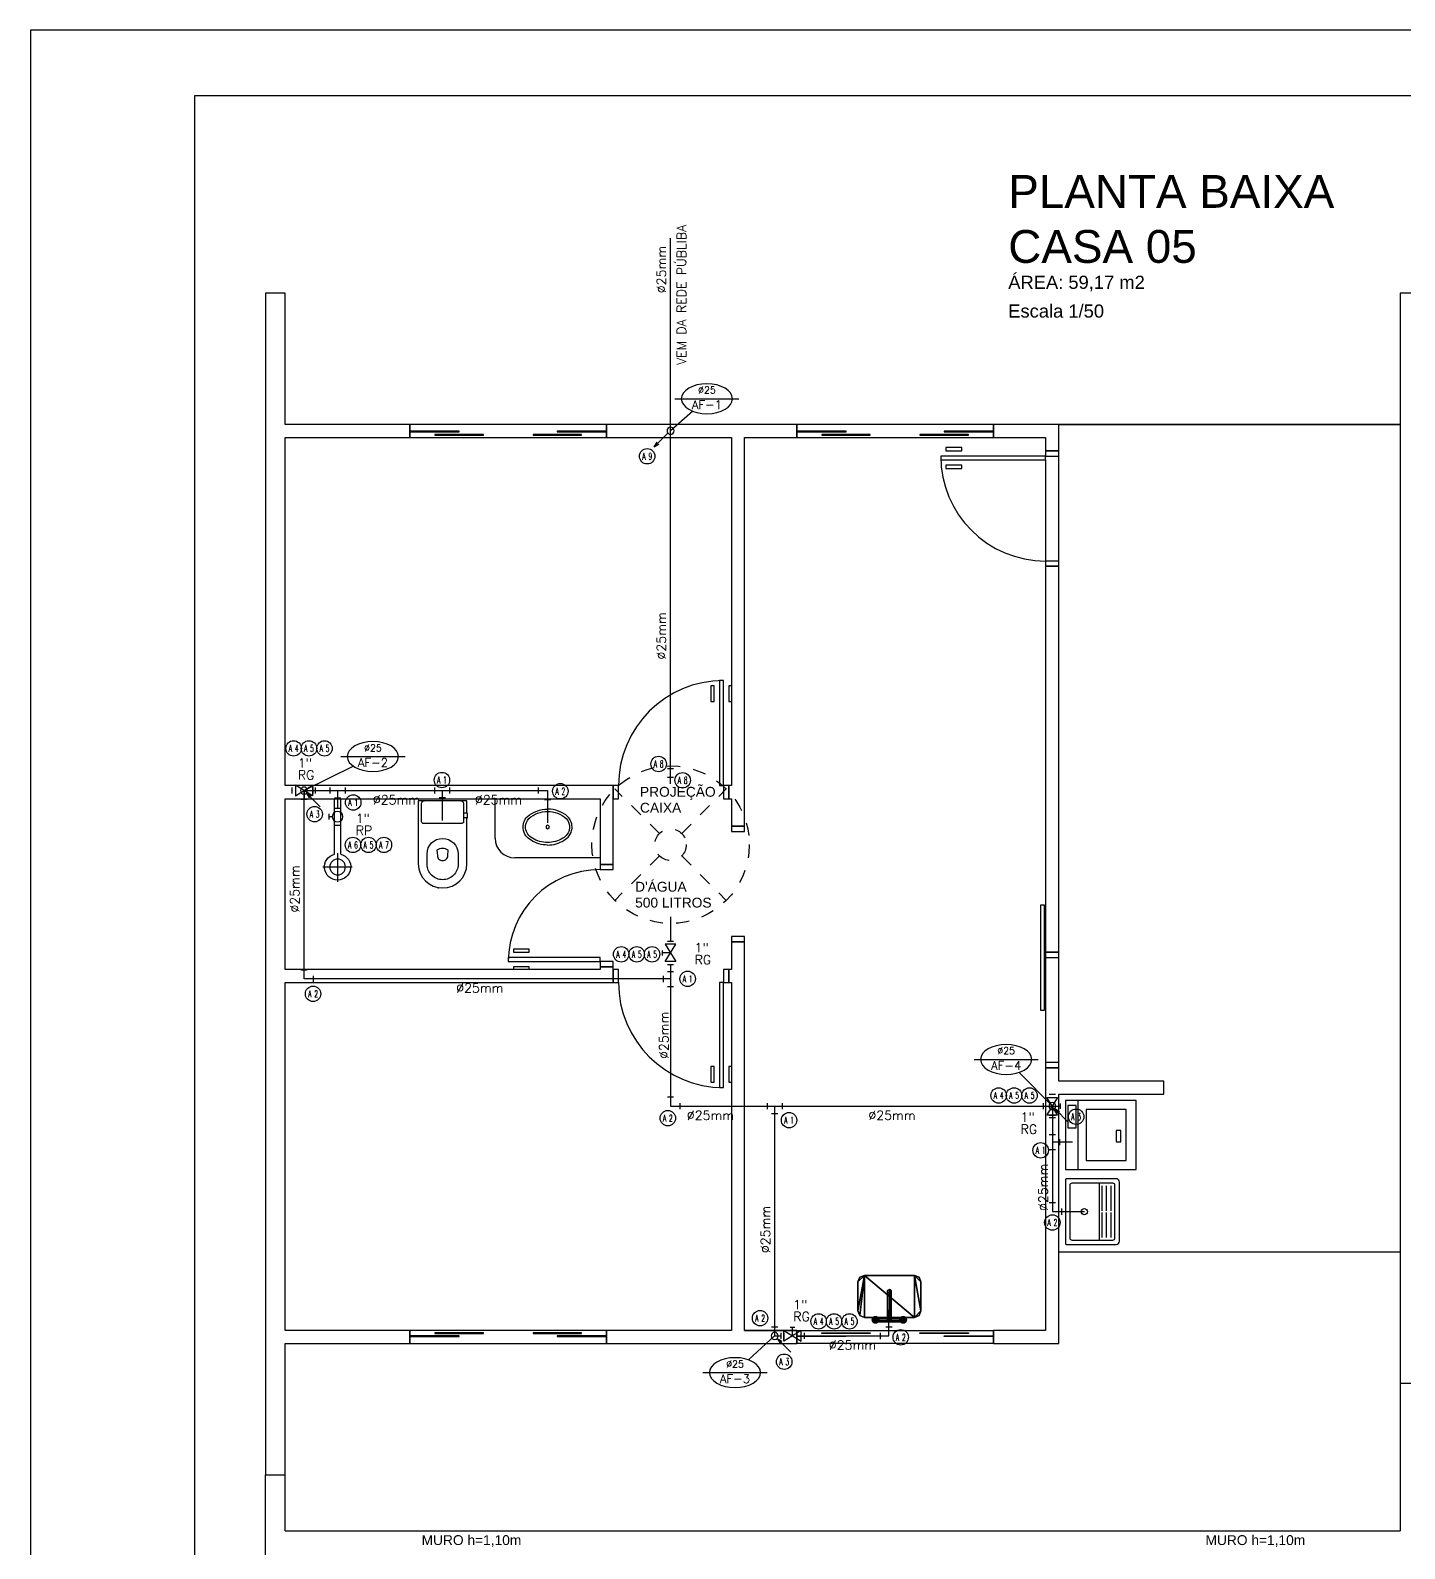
# Model space of a CAD drawing. Header units: metres. Extents: x 49 to 320, y -91 to 27.
# Drawn here: x 191.93 to 202.4, y -27.89 to -16.33 of the extents above; entities that cross this region are included whole.
import ezdxf
from ezdxf.enums import TextEntityAlignment as Align

# ---------------------------------------------------------------- set-up
doc = ezdxf.new("R2010")
doc.units = ezdxf.units.M
doc.header["$LTSCALE"] = 0.2
doc.linetypes.add('AF', pattern=[200, 100, 100])
doc.linetypes.add('DASHED', pattern=[0.75, 0.5, -0.25])
for name, color, linetype in [('ARQ-___-___-VST', 9, 'Continuous'), ('ARQ-COB-PRJ', 4, 'DASHED'), ('ARQ-EQP', 24, 'Continuous'), ('ARQ-EQP-___-INT', 7, 'Continuous'), ('CONEXAO_AG_FRIA', 6, 'Continuous'), ('Diametro', 1, 'Continuous'), ('LEGENDA_ID', 5, 'Continuous'), ('LEGENDA_ID_L', 5, 'Continuous'), ('Prumadas_L', 1, 'Continuous'), ('Prumadas_Q', 3, 'Continuous'), ('Prumadas_T', 3, 'Continuous'), ('TUBOS_AG_FRIA', 4, 'Continuous')]:
    doc.layers.add(name, color=color, linetype=linetype)
doc.styles.add('REGUA200', font='arial.ttf')
doc.styles.add('REGUA60', font='arial.ttf')
doc.styles.add('REGUA80', font='arial.ttf')
doc.styles.add('ROMANS', font='romans', dxfattribs={"height": 6})

# ---------------------------------------------------------------- blocks, each defined once
blk = doc.blocks.new('Titul1')
at = {"color": 6, "style": 'REGUA200', "width": 1.4}
blk.add_attdef('TITULO', (0, 0), '', height=5, dxfattribs=at)
at = {"color": 0, "style": 'REGUA80', "width": 1.4}
blk.add_attdef('ESCALA', (0, -3.98), '', height=2, dxfattribs=at)
blk = doc.blocks.new('_resf500p')
for p, q in [((-8.5, 8.5), (-42.4, 42.4)), ((8.5, 8.5), (42.4, 42.4)), ((-8.5, -8.5), (-42.4, -42.4)), ((8.5, -8.5), (42.4, -42.4))]:
    blk.add_line(p, q)
for radius in [60, 12]:
    blk.add_circle((0, 0), radius)
blk = doc.blocks.new('MCCUB1_3')
at = {"color": 254}
mesh = blk.add_polyface(dxfattribs=at)
corners = [(-24, -37, 70), (-22.5, -40.5, 70), (-19, -42, 70), (-24, -15, 70), (-22.5, -11.5, 70), (-19, -10, 70), (19, -10, 70), (19, -42, 70), (24, -15, 70), (24, -37, 70), (22.5, -40.5, 70), (22.5, -11.5, 70), (-24, -37, 85), (-22.5, -40.5, 85), (-19, -42, 85), (19, -42, 85), (22.5, -40.5, 85), (24, -37, 85), (24, -15, 85), (22.5, -11.5, 85), (19, -10, 85), (-19, -10, 85), (-22.5, -11.5, 85), (-24, -15, 85)]
mesh.append_faces([[corners[k] for k in face] for face in [(9, 7, 10), (6, 8, 11)]], dxfattribs={"vtx0": -1, "color": 254})
mesh.append_faces([[corners[k] for k in face] for face in [(0, 2, 3), (3, 2, 4), (4, 2, 5), (5, 2, 6), (8, 7, 9)]], dxfattribs={"vtx0": -1, "vtx1": -1, "color": 254})
mesh.append_faces([[corners[k] for k in face] for face in [(6, 7, 8)]], dxfattribs={"vtx0": -1, "vtx1": -1, "vtx2": -1, "color": 254})
mesh.append_faces([[corners[k] for k in face] for face in [(6, 2, 7)]], dxfattribs={"vtx0": -1, "vtx2": -1, "color": 254})
mesh.append_faces([[corners[k] for k in face] for face in [(12, 13, 0), (13, 14, 1), (14, 15, 2), (15, 16, 7), (16, 17, 10), (17, 18, 9), (18, 19, 8), (19, 20, 11), (20, 21, 6), (21, 22, 5), (22, 23, 4), (23, 12, 3)]], dxfattribs={"vtx1": -1, "color": 254})
mesh.append_faces([[corners[k] for k in face] for face in [(0, 1, 2), (13, 1, 0), (14, 2, 1), (15, 7, 2), (16, 10, 7), (17, 9, 10), (18, 8, 9), (19, 11, 8), (20, 6, 11), (21, 5, 6), (22, 4, 5), (23, 3, 4), (12, 0, 3)]], dxfattribs={"vtx2": -1, "color": 254})
mesh = blk.add_polyface(dxfattribs=at)
corners = [(-1.4, -30.5, 100.3), (-1.4, -30.5, 95.5), (-0.1, -31.3, 95.5), (-0.1, -31.3, 100.6), (-1.4, -29, 99.7), (-1.4, -29, 95.5), (-0.1, -28.3, 99.4), (-0.1, -28.3, 95.5), (1.2, -29, 99.7), (1.2, -29, 95.5), (1.2, -30.5, 100.3), (1.2, -30.5, 95.5), (-1.4, -27.2, 103.6), (-0.1, -27.5, 104.3), (-1.4, -26.6, 102.1), (-0.1, -26.3, 101.3), (1.2, -26.6, 102.1), (1.2, -27.2, 103.6), (-1.4, -10.6, 103.6), (-0.1, -10.3, 104.3), (-1.4, -11.2, 102.1), (-0.1, -11.5, 101.3), (1.2, -11.2, 102.1), (1.2, -10.6, 103.6), (-1.4, -7.6, 100.5), (-0.1, -7, 101), (-1.4, -8.6, 99.5), (-0.1, -9.2, 98.9), (1.2, -8.6, 99.5), (1.2, -7.6, 100.5), (-12.1, -6.6, 100), (-12.1, -7.3, 101.3), (11.9, -7.3, 101.3), (11.9, -6.6, 100), (-12.1, -7.4, 98.7), (11.9, -7.4, 98.7), (-12.1, -8.9, 98.7), (11.9, -8.9, 98.7), (-12.1, -9.6, 100), (11.9, -9.6, 100), (-12.1, -8.8, 101.3), (11.9, -8.8, 101.3), (12.5, -6.6, 106.9), (11.2, -5.7, 106.9), (9.7, -5.7, 106.9), (8.4, -6.6, 106.9), (7.9, -8.1, 106.9), (8.4, -9.6, 106.9), (9.6, -10.5, 106.9), (12.4, -9.6, 106.9), (11.2, -10.5, 106.9), (12.9, -8.1, 106.9), (12.5, -6.6, 101.9), (11.2, -5.7, 101.9), (9.7, -5.7, 101.9), (8.4, -6.6, 101.9), (7.9, -8.1, 101.9), (8.4, -9.6, 101.9), (9.6, -10.5, 101.9), (11.2, -10.5, 101.9), (12.4, -9.6, 101.9), (12.9, -8.1, 101.9), (-8.1, -8.1, 101.9), (-8.5, -6.6, 101.9), (-8.5, -6.6, 106.9), (-8.1, -8.1, 106.9), (-8.6, -9.6, 101.9), (-8.6, -9.6, 106.9), (-9.8, -10.5, 101.9), (-9.8, -10.5, 106.9), (-11.4, -10.5, 101.9), (-11.4, -10.5, 106.9), (-12.6, -9.6, 101.9), (-12.6, -9.6, 106.9), (-13.1, -8.1, 101.9), (-13.1, -8.1, 106.9), (-12.6, -6.6, 101.9), (-12.6, -6.6, 106.9), (-11.3, -5.7, 101.9), (-11.3, -5.7, 106.9), (-9.8, -5.7, 101.9), (-9.8, -5.7, 106.9)]
mesh.append_faces([[corners[k] for k in face] for face in [(30, 31, 32, 33), (34, 30, 33, 35), (36, 34, 35, 37), (38, 36, 37, 39), (40, 38, 39, 41), (31, 40, 41, 32), (52, 53, 43, 42), (53, 54, 44, 43), (54, 55, 45, 44), (55, 56, 46, 45), (56, 57, 47, 46), (57, 58, 48, 47), (58, 59, 50, 48), (59, 60, 49, 50), (60, 61, 51, 49), (61, 52, 42, 51), (62, 63, 64, 65), (66, 62, 65, 67), (68, 66, 67, 69), (70, 68, 69, 71), (72, 70, 71, 73), (74, 72, 73, 75), (76, 74, 75, 77), (78, 76, 77, 79), (80, 78, 79, 81), (63, 80, 81, 64)]], dxfattribs={"color": 254})
mesh.append_faces([[corners[k] for k in face] for face in [(32, 37, 35, 33), (49, 48, 50), (42, 49, 51), (64, 67, 65), (67, 71, 69)]], dxfattribs={"vtx0": -1, "color": 254})
mesh.append_faces([[corners[k] for k in face] for face in [(32, 39, 37), (42, 44, 45), (42, 45, 46), (42, 46, 47), (42, 47, 48), (64, 73, 71), (64, 75, 73), (64, 77, 75), (64, 79, 77)]], dxfattribs={"vtx0": -1, "vtx2": -1, "color": 254})
mesh.append_faces([[corners[k] for k in face] for face in [(24, 18, 19, 25), (26, 20, 18, 24), (27, 21, 20, 26), (28, 22, 21, 27), (29, 23, 22, 28), (25, 19, 23, 29)]], dxfattribs={"vtx1": -1, "color": 254})
mesh.append_faces([[corners[k] for k in face] for face in [(36, 38, 31)]], dxfattribs={"vtx1": -1, "vtx2": -1, "color": 254})
mesh.append_faces([[corners[k] for k in face] for face in [(12, 0, 3, 13), (14, 4, 0, 12), (15, 6, 4, 14), (16, 8, 6, 15), (17, 10, 8, 16), (13, 3, 10, 17), (18, 12, 13, 19), (20, 14, 12, 18), (21, 15, 14, 20), (22, 16, 15, 21), (23, 17, 16, 22), (19, 13, 17, 23)]], dxfattribs={"vtx1": -1, "vtx3": -1, "color": 254})
mesh.append_faces([[corners[k] for k in face] for face in [(32, 41, 39), (30, 34, 36, 31), (38, 40, 31), (42, 43, 44), (64, 81, 79)]], dxfattribs={"vtx2": -1, "color": 254})
mesh.append_faces([[corners[k] for k in face] for face in [(0, 1, 2, 3), (4, 5, 1, 0), (6, 7, 5, 4), (8, 9, 7, 6), (10, 11, 9, 8), (3, 2, 11, 10)]], dxfattribs={"vtx3": -1, "color": 254})
blk = doc.blocks.new('EQLAV1_2')
at = {"color": 0}
blk.add_lwpolyline([(30.8, -10), (-30.8, -10), (-30.8, -73.5), (30.8, -73.5)], close=True, dxfattribs=at)
at = {"layer": 'ARQ-EQP-___-INT'}
blk.add_line((30.8, -21.3), (-30.8, -21.3), dxfattribs=at)
for points in [[(6.4, -19.6), (26.4, -19.6), (26.4, -12.1), (6.4, -12.1)], [(22.9, -64.6), (22.9, -28.8), (-23, -28.8), (-23, -64.6)], [(4, -59.7), (4, -55.7), (-6, -55.7), (-6, -59.7)]]:
    blk.add_lwpolyline(points, close=True, dxfattribs=at)
blk = doc.blocks.new('SAT13S_2')
at = {"layer": 'ARQ-EQP', "color": 0, "linetype": 'ByBlock'}
blk.add_lwpolyline([(-26.5, -48.5), (26.5, -48.5, 0.414214), (29.5, -45.5), (29.5, -1, 0.414214), (28.5, 0), (-28.5, 0, 0.414214), (-29.5, -1), (-29.5, -45.5, 0.414214)], format="xyb", close=True, dxfattribs=at)
at = {"layer": 'ARQ-EQP-___-INT'}
for points in [[(25.5, -27.7), (25.5, -6, 0.414214), (23.5, -4), (-23.5, -4, 0.414214), (-25.5, -6), (-25.5, -27.7)], [(-25.5, -27.8), (-25.5, -29.7, 0.414214), (-24.5, -30.6), (-23.2, -30.6), (23.1, -30.6), (24.5, -30.6, 0.414214), (25.5, -29.7), (25.5, -27.8)], [(-25.5, -30.5), (-25.5, -42.5, 0.414214), (-23.5, -44.5)], [(-23.5, -44.5), (23.5, -44.5, 0.414214), (25.5, -42.5), (25.5, -30.5, 0.414214)], [(-23.2, -33), (-0.9, -33, 0.414214)], [(-23.2, -37), (-0.9, -37, 0.414214)], [(0.8, -33), (23.1, -33, 0.414214)], [(0.8, -37), (23.1, -37, 0.414214)], [(-23.2, -41), (-0.9, -41, 0.414214)], [(0.8, -41), (23.1, -41, 0.414214)]]:
    blk.add_lwpolyline(points, format="xyb", dxfattribs=at)
blk.add_circle((0, -17), 2.8, dxfattribs=at)
blk = doc.blocks.new('SAC616S2')
at = {"layer": 'ARQ-EQP', "color": 0, "linetype": 'ByBlock'}
blk.add_lwpolyline([(18.2, -1.5, -0.329256), (18.5, -1.9), (18.5, -49.6, -0.412623), (0, -68, -0.412623), (-18.5, -49.6), (-18.5, -14.5), (-18.9, -14.5), (-18.9, -11), (-18.5, -11), (-18.5, -1.9, -0.329256), (-18.2, -1.5), (-17.3, -1.5), (0, -1.5), (17.3, -1.5)], format="xyb", close=True, dxfattribs=at)
at = {"layer": 'ARQ-EQP-___-INT'}
for p, q in [((-18.5, -11), (-16, -11)), ((-18.5, -14.5), (-16, -14.5))]:
    blk.add_line(p, q, dxfattribs=at)
blk.add_lwpolyline([(-14, -1.5, 0.324141), (-16, -3.5), (-16, -17.5, 0.333333), (-14.5, -19), (0, -19), (14.5, -19, 0.333333), (16, -17.5), (16, -3.5, 0.324141), (14, -1.5, 0.324141)], format="xyb", dxfattribs=at)
for points in [[(0, -61.7, 0.418677), (11.8, -50), (11.8, -42.1, 0.411784), (0, -30.2, 0.411784), (-11.8, -42.1), (-11.8, -50, 0.418677)], [(0, -47, -0.428571), (-4, -43.3), (-4.3, -39.3, -0.16754), (0, -37.8, -0.16754), (4.3, -39.3), (4, -43.3, -0.428571)]]:
    blk.add_lwpolyline(points, format="xyb", close=True, dxfattribs=at)
blk.add_point((3.3, -68), dxfattribs=at)
blk = doc.blocks.new('SACHS__2')
at = {"layer": 'ARQ-EQP', "color": 0, "linetype": 'ByBlock'}
for p, q in [((42.3, 2.4), (0, 2.4)), ((0, 2.4), (0, -2.4)), ((42.3, -2.4), (0, -2.4))]:
    blk.add_line(p, q, dxfattribs=at)
blk.add_arc((52, 0), 10, 193.8865, 166.1135, dxfattribs=at)
at = {"layer": 'ARQ-EQP-___-INT'}
for p, q in [((41.6, 0), (63.2, 0)), ((52, 11.2), (52, -11.2))]:
    blk.add_line(p, q, dxfattribs=at)
blk.add_circle((52, 0), 6, dxfattribs=at)
blk = doc.blocks.new('SAL37S_2')
at = {"layer": 'ARQ-EQP-___-INT'}
for points in [[(0, -10, 0.145827), (-16.8, -14.9, 0.090827), (-22, -19.4, 0.12568), (-24.8, -26.7, 0.221372), (-20.6, -38.8, 0.186059), (0, -46.5, 0.186059)], [(0, -10, -0.145827), (16.8, -14.9, -0.090827), (22, -19.4, -0.12568), (24.8, -26.7, -0.221372), (20.6, -38.8, -0.186059), (0, -46.5, -0.186059)]]:
    blk.add_lwpolyline(points, format="xyb", dxfattribs=at)
blk.add_lwpolyline([(0, -12.5, 0.14623), (-15.5, -17, 0.09047), (-20, -20.9, 0.123903), (-22.4, -27, 0.21906), (-18.9, -37, 0.185248), (0, -44.1, 0.185248), (18.8, -37, 0.21906), (22.3, -27, 0.123903), (20, -20.9, 0.09047), (15.5, -17, 0.14623)], format="xyb", close=True, dxfattribs=at)
blk.add_circle((0, -28.3), 1.8, dxfattribs=at)
blk = doc.blocks.new('*U282', base_point=(503.7, 172.5))
for p, q in [((491.3, 184.8), (494.9, 182.7)), ((491.3, 184.8), (493.4, 181.2)), ((501.7, 174.4), (491.3, 184.8))]:
    blk.add_line(p, q)
blk.add_circle((503.7, 172.5), 2.71)
blk = doc.blocks.new('*U283', base_point=(500.9, 175.2))
for q in [(513.2, 187.6), (504.9, 180.7), (506.4, 179.3)]:
    blk.add_line((502.8, 177.1), q)
blk.add_circle((500.9, 175.2), 2.71)
blk = doc.blocks.new('*U284', base_point=(504.4, 179.3))
for q in [(516.8, 191.7), (508.5, 184.9), (510, 183.4)]:
    blk.add_line((506.4, 181.3), q)
blk.add_circle((504.4, 179.3), 2.71)
blk = doc.blocks.new('*U285', base_point=(506.6, 177.6))
for q in [(518.9, 190), (510.6, 183.1), (512.1, 181.7)]:
    blk.add_line((508.5, 179.5), q)
blk.add_circle((506.6, 177.6), 2.71)
blk = doc.blocks.new('*U286', base_point=(506.6, 177.7))
for p, q in [((508.9, 186.6), (504.2, 186.6)), ((510.6, 171.2), (502.5, 184.3)), ((510.6, 184.3), (502.5, 171.2)), ((502.5, 184.3), (510.6, 184.3)), ((506.6, 177.7), (512.8, 177.7)), ((502.5, 171.2), (510.6, 171.2)), ((508.9, 168.9), (504.2, 168.9))]:
    blk.add_line(p, q)
at = {"linetype": 'Continuous'}
blk.add_line((512.8, 179.7), (512.8, 175.8), dxfattribs=at)
blk = doc.blocks.new('*U287', base_point=(504.6, 179.3))
at = {"linetype": 'Continuous'}
blk.add_line((502.7, 185.6), (506.5, 185.6), dxfattribs=at)
for p, q in [((504.6, 179.3), (504.6, 185.6)), ((495.7, 181.7), (495.7, 177)), ((511.1, 183.4), (498.1, 175.3)), ((498.1, 183.4), (511.1, 175.3)), ((498.1, 175.3), (498.1, 183.4)), ((511.1, 175.3), (511.1, 183.4)), ((513.5, 181.7), (513.5, 177))]:
    blk.add_line(p, q)
blk = doc.blocks.new('*U288', base_point=(503.7, 176.4))
for p, q in [((501.3, 185.3), (506, 185.3)), ((503.7, 176.4), (497.4, 176.4)), ((499.6, 183), (507.7, 169.9)), ((499.6, 169.9), (507.7, 183)), ((507.7, 183), (499.6, 183)), ((507.7, 169.9), (499.6, 169.9)), ((501.3, 167.6), (506, 167.6))]:
    blk.add_line(p, q)
at = {"linetype": 'Continuous'}
blk.add_line((497.4, 174.5), (497.4, 178.3), dxfattribs=at)
blk = doc.blocks.new('*U289', base_point=(501, 175.2))
for p, q in [((492.1, 177.5), (492.1, 172.9)), ((507.5, 179.2), (494.4, 171.2)), ((494.4, 179.2), (507.5, 171.2)), ((494.4, 171.2), (494.4, 179.2)), ((501, 175.2), (501, 181.5)), ((507.5, 171.2), (507.5, 179.2)), ((509.8, 177.5), (509.8, 172.9))]:
    blk.add_line(p, q)
at = {"linetype": 'Continuous'}
blk.add_line((499.1, 181.5), (502.9, 181.5), dxfattribs=at)
blk = doc.blocks.new('*U290', base_point=(501.1, 175.4))
at = {"linetype": 'Continuous'}
blk.add_line((494.3, 173.3), (494.3, 177.5), dxfattribs=at)
for p, q in [((497.1, 175.4), (494.3, 175.4)), ((498.8, 181.8), (503.5, 181.8)), ((498.8, 169), (503.5, 169))]:
    blk.add_line(p, q)
blk.add_circle((501.1, 175.4), 4.03)
blk = doc.blocks.new('*U291', base_point=(502.7, 175.2))
for p, q in [((495.7, 177.5), (495.7, 172.9)), ((500.4, 181.9), (505.1, 181.9))]:
    blk.add_line(p, q)
blk = doc.blocks.new('*U292', base_point=(500.9, 175.2))
for p, q in [((503.2, 181.9), (498.5, 181.9)), ((507.9, 177.5), (507.9, 172.9))]:
    blk.add_line(p, q)
blk = doc.blocks.new('*U293', base_point=(506.6, 177.6))
for p, q in [((499.8, 179.9), (499.8, 175.3)), ((504.2, 184.6), (508.9, 184.6))]:
    blk.add_line(p, q)
blk = doc.blocks.new('*U294', base_point=(506.6, 178.4))
for p, q in [((513.6, 176.1), (513.6, 180.7)), ((508.9, 171.7), (504.2, 171.7))]:
    blk.add_line(p, q)
blk = doc.blocks.new('*U295', base_point=(504.4, 179.3))
for p, q in [((511.4, 177), (511.4, 181.7)), ((506.8, 172.6), (502.1, 172.6))]:
    blk.add_line(p, q)
blk = doc.blocks.new('*U296', base_point=(505.3, 179.3))
for p, q in [((498.6, 177), (498.6, 181.7)), ((503, 172.3), (507.7, 172.3))]:
    blk.add_line(p, q)
blk = doc.blocks.new('*U297', base_point=(503.7, 177.6))
for p, q in [((510.7, 175.3), (510.7, 179.9)), ((506, 170.9), (501.3, 170.9))]:
    blk.add_line(p, q)
blk = doc.blocks.new('*U298', base_point=(500.9, 176.6))
for p, q in [((507.9, 174.3), (507.9, 179)), ((503.2, 169.9), (498.5, 169.9))]:
    blk.add_line(p, q)
blk = doc.blocks.new('*U299', base_point=(503.7, 176.6))
for p, q in [((498.1, 174.3), (498.1, 179)), ((501.3, 182.5), (506, 182.5)), ((501.3, 171.1), (506, 171.1))]:
    blk.add_line(p, q)
blk = doc.blocks.new('*U300', base_point=(504.4, 177.6))
for p, q in [((498.9, 179.9), (498.9, 175.3)), ((502.1, 183.2), (506.8, 183.2)), ((510.3, 179.9), (510.3, 175.3))]:
    blk.add_line(p, q)
blk = doc.blocks.new('*U301', base_point=(506.6, 177.9))
for p, q in [((508.9, 183.7), (504.2, 183.7)), ((512.1, 175.5), (512.1, 180.2)), ((508.9, 172.3), (504.2, 172.3))]:
    blk.add_line(p, q)
blk = doc.blocks.new('*U302', base_point=(501.9, 175.2))
for p, q in [((496.1, 177.5), (496.1, 172.9)), ((504.2, 180.8), (499.6, 180.8)), ((507.5, 177.5), (507.5, 172.9))]:
    blk.add_line(p, q)
blk = doc.blocks.new('*U303', base_point=(501.1, 175.2))
for p, q in [((495.5, 177.5), (495.5, 172.9)), ((498.8, 180.8), (503.5, 180.8)), ((507, 177.5), (507, 172.9))]:
    blk.add_line(p, q)
blk = doc.blocks.new('*U304', base_point=(503.7, 175.1))
blk.add_line((501.3, 175.1), (506, 175.1))
blk = doc.blocks.new('*U305', base_point=(503.7, 175))
blk.add_line((501.3, 175), (506, 175))

msp = doc.modelspace()

# ---------------------------------------------------------------- linework, layer by layer
at = {"color": 15}
for p, q in [((238.752, -16.327), (191.927, -16.327)), ((191.927, -16.327), (191.927, -40.829))]:
    msp.add_line(p, q, dxfattribs=at)
at = {"color": 0}
for p, q in [((238.252, -16.827), (193.177, -16.827)), ((193.177, -16.827), (193.177, -40.329))]:
    msp.add_line(p, q, dxfattribs=at)
for p, q in [((193.718, -18.329), (193.718, -27.329)), ((193.868, -18.329), (193.718, -18.329)), ((193.868, -19.329), (193.868, -18.329)), ((202.363, -18.329), (202.363, -26.629)), ((202.513, -18.329), (202.363, -18.329)), ((194.818, -19.329), (193.868, -19.329)), ((194.818, -19.429), (194.818, -19.329)), ((194.819, -19.329), (194.818, -19.329)), ((194.818, -19.329), (194.818, -19.429)), ((196.317, -19.329), (194.819, -19.329)), ((194.819, -19.429), (194.819, -19.329)), ((195.195, -19.381), (194.825, -19.381)), ((194.825, -19.381), (194.825, -19.386)), ((194.825, -19.386), (195.195, -19.386)), ((195.379, -19.406), (195.01, -19.406)), ((195.01, -19.406), (195.01, -19.411)), ((195.01, -19.411), (195.379, -19.411)), ((195.195, -19.386), (195.195, -19.381)), ((195.379, -19.411), (195.379, -19.406)), ((196.127, -19.406), (195.757, -19.406)), ((195.757, -19.406), (195.757, -19.411)), ((195.757, -19.411), (196.127, -19.411)), ((196.311, -19.381), (195.942, -19.381)), ((195.942, -19.381), (195.942, -19.386)), ((195.942, -19.386), (196.311, -19.386)), ((196.127, -19.411), (196.127, -19.406)), ((196.311, -19.386), (196.311, -19.381)), ((196.318, -19.329), (196.317, -19.329)), ((196.317, -19.329), (196.317, -19.429)), ((196.318, -19.329), (196.318, -19.429)), ((197.766, -19.329), (196.318, -19.329)), ((196.318, -19.429), (196.318, -19.329)), ((197.766, -19.429), (197.766, -19.329)), ((197.767, -19.329), (197.766, -19.329)), ((197.766, -19.329), (197.766, -19.429)), ((199.265, -19.329), (197.767, -19.329)), ((197.767, -19.429), (197.767, -19.329)), ((198.142, -19.381), (197.773, -19.381)), ((197.773, -19.381), (197.773, -19.386)), ((197.773, -19.386), (198.142, -19.386)), ((198.327, -19.406), (197.957, -19.406)), ((197.957, -19.406), (197.957, -19.411)), ((197.957, -19.411), (198.327, -19.411)), ((198.142, -19.386), (198.142, -19.381)), ((198.327, -19.411), (198.327, -19.406)), ((199.074, -19.406), (198.705, -19.406)), ((198.705, -19.406), (198.705, -19.411)), ((198.705, -19.411), (199.074, -19.411)), ((199.259, -19.381), (198.89, -19.381)), ((198.89, -19.381), (198.89, -19.386)), ((198.89, -19.386), (199.259, -19.386)), ((199.074, -19.411), (199.074, -19.406)), ((199.259, -19.386), (199.259, -19.381)), ((199.266, -19.329), (199.265, -19.329)), ((199.265, -19.329), (199.265, -19.429)), ((199.266, -19.329), (199.266, -19.429)), ((199.763, -19.329), (199.266, -19.329)), ((199.266, -19.429), (199.266, -19.329)), ((199.763, -19.329), (202.363, -19.329)), ((199.763, -19.529), (199.763, -19.329)), ((202.363, -19.329), (199.763, -19.329)), ((193.868, -22.079), (193.868, -19.429)), ((193.868, -19.429), (194.818, -19.429)), ((194.818, -19.429), (194.819, -19.429)), ((194.819, -19.429), (196.317, -19.429)), ((196.317, -19.429), (196.318, -19.429)), ((196.318, -19.429), (197.268, -19.429)), ((197.268, -19.429), (197.268, -22.079)), ((197.368, -22.389), (197.368, -19.429)), ((197.368, -19.429), (197.766, -19.429)), ((197.766, -19.429), (197.767, -19.429)), ((197.767, -19.429), (199.265, -19.429)), ((199.023, -19.504), (198.903, -19.504)), ((198.903, -19.504), (198.903, -19.529)), ((198.903, -19.529), (199.023, -19.529)), ((199.023, -19.529), (199.023, -19.504)), ((199.265, -19.429), (199.266, -19.429)), ((199.266, -19.429), (199.663, -19.429)), ((199.663, -19.429), (199.663, -19.529)), ((199.663, -19.529), (199.763, -19.529)), ((199.763, -19.529), (199.663, -19.529)), ((199.663, -19.529), (199.663, -19.569)), ((199.763, -19.569), (199.763, -19.529)), ((199.663, -19.569), (198.863, -19.569)), ((198.863, -19.569), (198.863, -19.599)), ((198.863, -19.599), (199.663, -19.599)), ((199.023, -19.639), (198.903, -19.639)), ((198.903, -19.639), (198.903, -19.664)), ((199.023, -19.664), (199.023, -19.639)), ((199.663, -19.569), (199.763, -19.569)), ((199.663, -19.599), (199.663, -19.569)), ((199.663, -19.599), (199.663, -20.369)), ((199.763, -20.369), (199.763, -19.569)), ((199.763, -20.369), (199.763, -19.569)), ((198.903, -19.664), (199.023, -19.664)), ((199.663, -20.369), (199.663, -20.409)), ((199.763, -20.369), (199.663, -20.369)), ((199.763, -20.409), (199.663, -20.409)), ((199.663, -20.409), (199.663, -23.349)), ((199.663, -20.409), (199.763, -20.409)), ((199.763, -20.409), (199.763, -20.369)), ((199.763, -23.349), (199.763, -20.409)), ((197.113, -21.319), (197.113, -21.439)), ((197.138, -21.319), (197.113, -21.319)), ((197.138, -21.439), (197.138, -21.319)), ((197.208, -21.279), (197.178, -21.279)), ((197.178, -21.279), (197.178, -22.079)), ((197.208, -22.079), (197.208, -21.279)), ((197.248, -21.319), (197.248, -21.439)), ((197.268, -21.319), (197.248, -21.319)), ((197.113, -21.439), (197.138, -21.439)), ((197.248, -21.439), (197.268, -21.439)), ((196.368, -22.079), (193.868, -22.079)), ((196.368, -22.179), (196.368, -22.079)), ((196.408, -22.079), (196.368, -22.079)), ((196.368, -22.079), (196.368, -22.179)), ((196.408, -22.179), (196.408, -22.079)), ((197.178, -22.079), (197.208, -22.079)), ((197.248, -22.079), (197.208, -22.079)), ((197.208, -22.079), (197.208, -22.179)), ((197.248, -22.079), (197.248, -22.179)), ((197.268, -22.079), (197.248, -22.079)), ((197.248, -22.179), (197.248, -22.079)), ((193.868, -23.479), (193.868, -22.179)), ((193.868, -22.179), (196.268, -22.179)), ((195.468, -22.479), (195.468, -22.179)), ((196.268, -22.179), (196.268, -22.679)), ((196.368, -22.679), (196.368, -22.179)), ((196.368, -22.179), (196.408, -22.179)), ((197.208, -22.179), (197.248, -22.179)), ((197.248, -22.179), (197.268, -22.179)), ((197.268, -22.179), (197.268, -22.389)), ((197.268, -22.389), (197.368, -22.389)), ((197.368, -22.389), (197.268, -22.389)), ((197.268, -22.389), (197.268, -22.429)), ((197.268, -22.429), (197.368, -22.429)), ((197.368, -22.429), (197.368, -22.389)), ((196.268, -22.629), (195.618, -22.629)), ((196.268, -22.679), (196.368, -22.679)), ((196.368, -22.679), (196.268, -22.679)), ((196.268, -22.679), (196.268, -22.719)), ((196.268, -22.719), (196.368, -22.719)), ((196.368, -22.719), (196.368, -22.679)), ((199.623, -22.989), (199.623, -23.789)), ((199.653, -22.989), (199.623, -22.989)), ((199.653, -23.789), (199.653, -22.989)), ((197.268, -23.229), (197.268, -23.269)), ((197.368, -23.229), (197.268, -23.229)), ((197.368, -23.269), (197.368, -23.229)), ((195.728, -23.324), (195.608, -23.324)), ((195.608, -23.324), (195.608, -23.349)), ((195.608, -23.349), (195.728, -23.349)), ((195.728, -23.349), (195.728, -23.324)), ((197.268, -23.269), (197.268, -23.479)), ((197.368, -23.269), (197.268, -23.269)), ((197.268, -23.269), (197.368, -23.269)), ((197.368, -26.229), (197.368, -23.269)), ((199.663, -23.349), (199.763, -23.349)), ((199.763, -23.349), (199.663, -23.349)), ((199.663, -23.349), (199.663, -23.389)), ((199.763, -23.389), (199.763, -23.349)), ((196.268, -23.389), (195.568, -23.389)), ((195.568, -23.389), (195.568, -23.419)), ((195.568, -23.419), (196.268, -23.419)), ((195.728, -23.459), (195.608, -23.459)), ((195.608, -23.459), (195.608, -23.479)), ((195.728, -23.479), (195.728, -23.459)), ((196.268, -23.419), (196.268, -23.389)), ((196.268, -23.419), (196.268, -23.459)), ((196.368, -23.419), (196.268, -23.419)), ((196.268, -23.459), (196.268, -23.479)), ((196.368, -23.459), (196.268, -23.459)), ((196.268, -23.459), (196.368, -23.459)), ((196.368, -23.459), (196.368, -23.419)), ((196.368, -23.479), (196.368, -23.459)), ((199.663, -23.389), (199.763, -23.389)), ((199.663, -23.389), (199.663, -24.189)), ((199.763, -24.189), (199.763, -23.389)), ((199.763, -24.189), (199.763, -23.389)), ((196.268, -23.479), (193.868, -23.479)), ((193.868, -26.229), (193.868, -23.579)), ((193.868, -23.579), (196.368, -23.579)), ((196.368, -23.579), (196.368, -23.479)), ((196.408, -23.479), (196.368, -23.479)), ((196.368, -23.479), (196.368, -23.579)), ((196.368, -23.579), (196.408, -23.579)), ((196.408, -23.579), (196.408, -23.479)), ((197.178, -23.579), (197.178, -24.379)), ((197.208, -23.579), (197.178, -23.579)), ((197.248, -23.479), (197.208, -23.479)), ((197.208, -23.479), (197.208, -23.579)), ((197.208, -23.579), (197.248, -23.579)), ((197.208, -24.379), (197.208, -23.579)), ((197.248, -23.479), (197.248, -23.579)), ((197.268, -23.479), (197.248, -23.479)), ((197.248, -23.579), (197.248, -23.479)), ((197.248, -23.579), (197.268, -23.579)), ((197.268, -23.579), (197.268, -26.229)), ((199.623, -23.789), (199.653, -23.789)), ((197.113, -24.219), (197.113, -24.339)), ((197.138, -24.219), (197.113, -24.219)), ((197.138, -24.339), (197.138, -24.219)), ((197.248, -24.219), (197.248, -24.339)), ((197.268, -24.219), (197.248, -24.219)), ((199.663, -24.189), (199.663, -24.229)), ((199.763, -24.189), (199.663, -24.189)), ((199.763, -24.229), (199.663, -24.229)), ((199.663, -24.229), (199.663, -26.229)), ((199.663, -24.229), (199.763, -24.229)), ((199.763, -24.229), (199.763, -24.189)), ((199.763, -24.329), (199.763, -24.229)), ((197.113, -24.339), (197.138, -24.339)), ((197.178, -24.379), (197.208, -24.379)), ((197.248, -24.339), (197.268, -24.339)), ((200.563, -24.329), (199.763, -24.329)), ((200.563, -24.429), (200.563, -24.329)), ((199.763, -26.329), (199.763, -24.429)), ((199.763, -24.429), (200.563, -24.429)), ((199.763, -25.629), (202.363, -25.629)), ((199.763, -25.629), (202.363, -25.629)), ((194.818, -26.229), (193.868, -26.229)), ((194.818, -26.329), (194.818, -26.229)), ((194.819, -26.229), (194.818, -26.229)), ((194.818, -26.229), (194.818, -26.329)), ((196.317, -26.229), (194.819, -26.229)), ((194.819, -26.329), (194.819, -26.229)), ((195.379, -26.246), (195.01, -26.246)), ((195.01, -26.246), (195.01, -26.251)), ((195.379, -26.251), (195.379, -26.246)), ((196.127, -26.246), (195.757, -26.246)), ((195.757, -26.246), (195.757, -26.251)), ((196.127, -26.251), (196.127, -26.246)), ((196.318, -26.229), (196.317, -26.229)), ((196.317, -26.229), (196.317, -26.329)), ((196.318, -26.229), (196.318, -26.329)), ((197.268, -26.229), (196.318, -26.229)), ((196.318, -26.329), (196.318, -26.229)), ((197.766, -26.229), (197.368, -26.229)), ((197.368, -26.229), (197.766, -26.229)), ((197.766, -26.229), (197.766, -26.329)), ((197.766, -26.329), (197.766, -26.229)), ((197.766, -26.229), (197.767, -26.229)), ((197.767, -26.229), (199.265, -26.229)), ((197.767, -26.229), (197.767, -26.329)), ((197.957, -26.246), (198.327, -26.246)), ((197.957, -26.251), (197.957, -26.246)), ((198.327, -26.246), (198.327, -26.251)), ((198.705, -26.251), (198.705, -26.246)), ((198.705, -26.246), (199.074, -26.246)), ((199.074, -26.246), (199.074, -26.251)), ((199.265, -26.229), (199.266, -26.229)), ((199.265, -26.329), (199.265, -26.229)), ((199.663, -26.229), (199.266, -26.229)), ((199.266, -26.329), (199.266, -26.229)), ((199.266, -26.229), (199.266, -26.329)), ((193.868, -27.329), (193.868, -26.329)), ((193.868, -26.329), (194.818, -26.329)), ((194.818, -26.329), (194.819, -26.329)), ((194.819, -26.329), (196.317, -26.329)), ((195.195, -26.271), (194.825, -26.271)), ((194.825, -26.271), (194.825, -26.276)), ((194.825, -26.276), (195.195, -26.276)), ((195.01, -26.251), (195.379, -26.251)), ((195.195, -26.276), (195.195, -26.271)), ((195.757, -26.251), (196.127, -26.251)), ((196.311, -26.271), (195.942, -26.271)), ((195.942, -26.271), (195.942, -26.276)), ((195.942, -26.276), (196.311, -26.276)), ((196.311, -26.276), (196.311, -26.271)), ((196.317, -26.329), (196.318, -26.329)), ((196.318, -26.329), (197.766, -26.329)), ((197.767, -26.329), (197.766, -26.329)), ((199.265, -26.329), (197.767, -26.329)), ((197.773, -26.276), (197.773, -26.271)), ((197.773, -26.271), (198.142, -26.271)), ((198.142, -26.276), (197.773, -26.276)), ((198.327, -26.251), (197.957, -26.251)), ((198.142, -26.271), (198.142, -26.276)), ((199.074, -26.251), (198.705, -26.251)), ((198.89, -26.276), (198.89, -26.271)), ((198.89, -26.271), (199.259, -26.271)), ((199.259, -26.276), (198.89, -26.276)), ((199.259, -26.271), (199.259, -26.276)), ((199.266, -26.329), (199.265, -26.329)), ((199.266, -26.329), (199.763, -26.329)), ((202.363, -26.629), (202.513, -26.629)), ((193.718, -27.329), (193.868, -27.329))]:
    msp.add_line(p, q)
for centre, radius, start, end in [((199.663, -19.569), 0.8, 180, 270), ((197.208, -22.079), 0.8, 90, 180), ((195.618, -22.479), 0.15, 180, 270), ((196.268, -23.419), 0.7, 90, 180), ((197.208, -23.579), 0.8, 180, 270)]:
    msp.add_arc(centre, radius, start, end)
at = {"layer": 'ARQ-___-___-VST'}
for p, q in [((202.363, -26.629), (202.363, -27.754)), ((193.718, -28.329), (193.718, -27.329)), ((193.868, -27.754), (193.868, -27.329)), ((193.868, -27.754), (202.363, -27.754))]:
    msp.add_line(p, q, dxfattribs=at)
at = {"layer": 'LEGENDA_ID_L'}
for centre in [(196.627, -19.571), (193.933, -21.796), (194.05, -21.796), (194.168, -21.796), (196.714, -21.915), (195.063, -22.037), (195.965, -22.122), (196.897, -22.039), (194.387, -22.208), (194.093, -22.297), (194.385, -22.531), (194.503, -22.531), (194.621, -22.531), (196.429, -23.364), (196.547, -23.364), (196.664, -23.364), (196.935, -23.551), (194.081, -23.665), (199.305, -24.439), (199.422, -24.439), (199.54, -24.439), (196.784, -24.612), (197.708, -24.627), (199.895, -24.601), (199.625, -24.857), (199.714, -25.407), (197.487, -26.135), (197.933, -26.16), (198.051, -26.16), (198.168, -26.16), (198.559, -26.281), (197.671, -26.467)]:
    msp.add_circle(centre, 0.0588, dxfattribs=at)
at = {"layer": 'Prumadas_L'}
for p, q in [((196.838, -19.133), (197.326, -19.133)), ((196.974, -19.228), (196.805, -19.377)), ((194.388, -21.932), (194.012, -22.117)), ((194.293, -21.858), (194.782, -21.858)), ((199.118, -24.165), (199.606, -24.165)), ((199.46, -24.263), (199.714, -24.52)), ((197.4, -26.453), (197.598, -26.27)), ((197.052, -26.55), (197.541, -26.55))]:
    msp.add_line(p, q, dxfattribs=at)
at = {"layer": 'Prumadas_Q', "extrusion": (0, 0, -1)}
for centre in [(197.082, -19.133), (194.537, -21.858), (199.362, -24.165), (197.296, -26.55)]:
    msp.add_ellipse(centre, major_axis=(0.195, 0), ratio=0.583333, dxfattribs=at)
at = {"layer": 'TUBOS_AG_FRIA', "linetype": 'AF'}
for points in [[(196.805, -22.065), (196.805, -19.377), (196.805, -17.911)], [(196.805, -23.551), (194.651, -23.551), (194.012, -23.551), (194.012, -22.117), (194.041, -22.117)], [(194.041, -22.117), (195.868, -22.117), (195.868, -22.364)], [(194.268, -22.117), (194.268, -22.252)], [(195.066, -22.346), (195.066, -22.117)], [(196.805, -23.079), (196.805, -23.265)], [(196.805, -23.442), (196.805, -24.52), (199.714, -24.52)], [(197.598, -24.52), (197.598, -26.27), (197.645, -26.27)], [(199.714, -24.52), (199.714, -24.567)], [(199.714, -24.567), (199.714, -25.324), (199.958, -25.324)], [(199.868, -24.795), (199.714, -24.795)], [(197.822, -26.27), (198.469, -26.27), (198.469, -26.071)]]:
    msp.add_lwpolyline(points, dxfattribs=at)

# ---------------------------------------------------------------- block references
ref = msp.add_blockref('Titul1', (199.378, -17.679), dxfattribs=dict(xscale=0.05, yscale=0.05, zscale=0.05))
ref.add_attrib('TITULO', 'PLANTA BAIXA', (199.378, -17.679), dxfattribs={"color": 6, "height": 0.25, "style": 'REGUA200'})
ref.add_attrib('ESCALA', 'Escala 1/50', (199.378, -18.515), dxfattribs={"color": 0, "height": 0.1, "style": 'REGUA80'})
ref = msp.add_blockref('Titul1', (199.378, -18.098), dxfattribs=dict(xscale=0.05, yscale=0.05, zscale=0.05))
ref.add_attrib('TITULO', 'CASA 05', (199.378, -18.098), dxfattribs={"color": 6, "height": 0.25, "style": 'REGUA200'})
ref.add_attrib('ESCALA', 'ÁREA: 59,17 m2', (199.378, -18.296), dxfattribs={"color": 0, "height": 0.1, "style": 'REGUA80'})
for name, p, xscale, yscale, zscale, rotation in [('SACHS__2', (194.268, -22.179), -0.01, 0.01, 0.01, 90), ('SAL37S_2', (195.868, -22.607), -0.0075, 0.0075, 0.0075, 180), ('EQLAV1_2', (199.728, -24.74), 0.0085, 0.0085, 0.0085, 90), ('SAT13S_2', (199.813, -25.324), 0.0085, 0.0085, 0.0085, 90), ('MCCUB1_3', (198.473, -26.229), -0.01, 0.01, 0.01, 180)]:
    msp.add_blockref(name, p, dxfattribs=dict(xscale=xscale, yscale=yscale, zscale=zscale, rotation=rotation))
at = {"xscale": -0.01, "yscale": 0.01, "zscale": 0.01}
msp.add_blockref('SAC616S2', (195.068, -22.179), dxfattribs=at)
at = {"layer": 'ARQ-COB-PRJ', "xscale": 0.01, "yscale": 0.01, "zscale": 0.01}
msp.add_blockref('_resf500p', (196.805, -22.529), dxfattribs=at)
at = {"layer": 'ARQ-EQP', "xscale": -0.01, "yscale": 0.01, "rotation": 180}
for name, p in [('*U289', (194.012, -22.117)), ('*U290', (194.268, -22.316)), ('*U288', (196.805, -23.353)), ('*U286', (199.714, -24.52))]:
    msp.add_blockref(name, p, dxfattribs=at)
at = {"layer": 'ARQ-EQP', "xscale": -0.01, "yscale": 0.01}
msp.add_blockref('*U287', (197.734, -26.27), dxfattribs=at)
at = {"layer": 'CONEXAO_AG_FRIA', "xscale": -0.01, "yscale": 0.01, "rotation": 180}
for name, p in [('*U282', (196.805, -19.377)), ('*U305', (196.805, -21.949)), ('*U304', (196.805, -22.016)), ('*U283', (194.012, -22.117)), ('*U292', (194.012, -22.117)), ('*U303', (194.268, -22.117)), ('*U302', (195.066, -22.117)), ('*U291', (195.868, -22.117)), ('*U298', (194.012, -23.551)), ('*U299', (196.805, -23.551)), ('*U297', (196.805, -24.52)), ('*U300', (197.598, -24.52)), ('*U293', (199.714, -24.52)), ('*U285', (199.714, -24.52)), ('*U301', (199.714, -24.795)), ('*U294', (199.714, -25.324)), ('*U284', (197.598, -26.27)), ('*U295', (197.598, -26.27)), ('*U296', (198.469, -26.27))]:
    msp.add_blockref(name, p, dxfattribs=at)

# ---------------------------------------------------------------- texts
at = {"layer": 'ARQ-___-___-VST', "style": 'REGUA60'}
for p in [(194.908, -27.863), (200.881, -27.863)]:
    msp.add_text('MURO h=1,10m', height=0.075, dxfattribs=at).set_placement(p)
at = {"layer": 'ARQ-EQP', "style": 'ROMANS'}
for s, p in [('RG', (193.965, -22.033)), ('1"', (193.965, -21.942)), ('1"', (194.406, -22.364)), ('RP', (194.406, -22.456)), ('1"', (196.988, -23.348)), ('RG', (196.988, -23.44)), ('1"', (199.472, -24.639)), ('RG', (199.472, -24.731)), ('1"', (197.74, -26.067)), ('RG', (197.74, -26.158))]:
    msp.add_text(s, height=0.07, dxfattribs=at).set_placement(p)
at = {"layer": 'Diametro', "style": 'ROMANS'}
for s, p in [('VEM DA REDE PÚBLIBA', (196.923, -18.342)), ('%%C25mm', (196.77, -18.149)), ('%%C25mm', (196.77, -20.939)), ('%%C25mm', (193.977, -22.866)), ('%%C25mm', (196.789, -23.981)), ('%%C25mm', (199.679, -25.139)), ('%%C25mm', (197.563, -25.46))]:
    msp.add_text(s, height=0.07, rotation=90, dxfattribs=at).set_placement(p, align=Align.CENTER)
for p in [(194.717, -22.222), (195.494, -22.222), (195.352, -23.656), (197.109, -24.625), (198.492, -24.625), (198.191, -26.375)]:
    msp.add_text('%%C25mm', height=0.07, dxfattribs=at).set_placement(p, align=Align.CENTER)
at = {"layer": 'LEGENDA_ID', "style": 'ROMANS', "width": 0.5}
for s, p in [('A 9', (196.627, -19.571)), ('A 4', (193.933, -21.796)), ('A 5', (194.05, -21.796)), ('A 5', (194.168, -21.796)), ('A 8', (196.714, -21.915)), ('A 1', (195.063, -22.037)), ('A 8', (196.897, -22.039)), ('A 1', (194.387, -22.208)), ('A 2', (195.965, -22.122)), ('A 3', (194.093, -22.297)), ('A 6', (194.385, -22.531)), ('A 5', (194.503, -22.531)), ('A 7', (194.621, -22.531)), ('A 4', (196.429, -23.364)), ('A 5', (196.547, -23.364)), ('A 5', (196.664, -23.364)), ('A 1', (196.935, -23.551)), ('A 2', (194.081, -23.665)), ('A 4', (199.305, -24.439)), ('A 5', (199.422, -24.439)), ('A 5', (199.54, -24.439)), ('A 2', (196.784, -24.612)), ('A 1', (197.708, -24.627)), ('A 3', (199.895, -24.601)), ('A 1', (199.625, -24.857)), ('A 2', (199.714, -25.407)), ('A 2', (197.487, -26.135)), ('A 4', (197.933, -26.16)), ('A 5', (198.051, -26.16)), ('A 5', (198.168, -26.16)), ('A 2', (198.559, -26.281)), ('A 3', (197.671, -26.467))]:
    msp.add_text(s, height=0.0525, dxfattribs=at).set_placement(p, align=Align.MIDDLE_CENTER)
at = {"layer": 'LEGENDA_ID', "style": 'REGUA60'}
for s, p in [('PROJEÇÃO', (196.572, -22.164)), ('CAIXA', (196.572, -22.285)), ("D'ÁGUA", (196.535, -22.887)), ('500 LITROS', (196.535, -23.008))]:
    msp.add_text(s, height=0.075, dxfattribs=at).set_placement(p)
at = {"layer": 'Prumadas_T', "style": 'ROMANS'}
for s, height, p in [('%%C25', 0.0525, (197.082, -19.093)), ('AF-1', 0.0656, (197.082, -19.211)), ('%%C25', 0.0525, (194.537, -21.819)), ('AF-2', 0.0656, (194.537, -21.937)), ('%%C25', 0.0525, (199.362, -24.125)), ('AF-4', 0.0656, (199.362, -24.243)), ('%%C25', 0.0525, (197.296, -26.51)), ('AF-3', 0.0656, (197.296, -26.629))]:
    msp.add_text(s, height=height, dxfattribs=at).set_placement(p, align=Align.CENTER)

doc.saveas('drawing.dxf')
